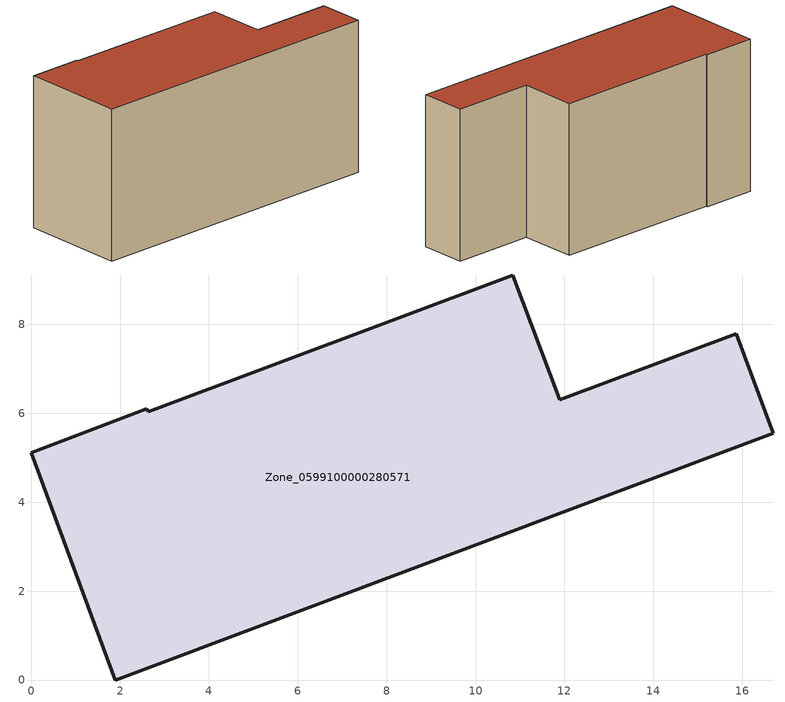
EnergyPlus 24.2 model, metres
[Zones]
Zone_0599100000280571
 floor ground (C_G): 1.89,0 0,5.11 2.6,6.1 2.64,6.04 10.84,9.11 11.89,6.3 15.86,7.79 16.7,5.55 z0
 wall outside (C_F): 0,5.11 1.89,0 16.7,5.55 15.86,7.79 11.89,6.3 10.84,9.11 2.64,6.04 2.6,6.1 0,5.11 z0:7.75
 roof outside (C_R): 2.6,6.1 0,5.11 1.89,0 16.7,5.55 15.86,7.79 11.89,6.3 10.84,9.11 2.64,6.04 z7.75
[BUILDING]
Pand.0599100000280571: North Axis=0; Terrain=City; Loads Convergence Tolerance Value=0.04; Temperature Convergence Tolerance Value=0.4; Solar Distribution=FullExterior; Maximum Number of Warmup Days=25; Minimum Number of Warmup Days=1
[Site:Location]
Rotterdam.The.Hague.AP_ZH_NLD Design_Conditions: Latitude=51.96; Longitude=4.45; Time Zone=1; Elevation=-4.5
[SITE:GROUNDTEMPERATURE:BUILDINGSURFACE]
18, 18, 18, 18, 18, 18, 18, 18, 18, 18, 18, 18
[MATERIAL] Thermal Absorptance=0.9; Solar Absorptance=0.7; Visible Absorptance=0.7
Name | Roughness | Thickness | Conductivity | Density | Specific Heat
G.TI.1975-1991 | MediumSmooth | 0.15 | 0.288461 | 540 | 1210
F.TI.1975-1991 | Rough | 0.3 | 0.230769 | 1920 | 840
R.TI.1975-1991 | MediumRough | 0.2 | 0.153846 | 1500 | 1000
[CONSTRUCTION]
C_G: G.TI.1975-1991
C_F: F.TI.1975-1991
C_R: R.TI.1975-1991
[ZONE]
Zone_0599100000280571: Type=1; Multiplier=1; Ceiling Height=Autocalculate; Volume=Autocalculate; Floor Area=autocalculate; Part of Total Floor Area=Yes
[ZONEINFILTRATION:DESIGNFLOWRATE]
Infil_Zone_0599100000280571: Zone or ZoneList or Space or SpaceList=Zone_0599100000280571; Schedule=AlwaysOn; Design Flow Rate Calculation Method=Flow/Area; Flow Rate per Floor Area=0.003; Constant Term Coefficient=1; Temperature Term Coefficient=0; Velocity Term Coefficient=0; Velocity Squared Term Coefficient=0
[HVACTEMPLATE:ZONE:IDEALLOADSAIRSYSTEM]
Zone_0599100000280571: Maximum Heating Supply Air Temperature=50; Minimum Cooling Supply Air Temperature=13; Maximum Heating Supply Air Humidity Ratio=0.0156; Minimum Cooling Supply Air Humidity Ratio=0.0077; Heating Limit=NoLimit; Cooling Limit=NoLimit; Dehumidification Control Type=ConstantSensibleHeatRatio; Cooling Sensible Heat Ratio=0.7; Dehumidification Setpoint=60; Humidification Control Type=None; Humidification Setpoint=30; Outdoor Air Method=None; Outdoor Air Flow Rate per Person=0.00944; Outdoor Air Flow Rate per Zone Floor Area=0; Outdoor Air Flow Rate per Zone=0; Demand Controlled Ventilation Type=None; Outdoor Air Economizer Type=NoEconomizer; Heat Recovery Type=None; Sensible Heat Recovery Effectiveness=0.7; Latent Heat Recovery Effectiveness=0.65
[ZONECONTROL:THERMOSTAT]
ThermostatControl_Zone_0599100000280571: Zone or ZoneList=Zone_0599100000280571; Control Type Schedule=DualSetpointControlType; Control 1=Thermostat_Zone_0599100000280571; Temperature Difference Between Cutout And Setpoint=0
[THERMOSTATSETPOINT:DUALSETPOINT]
Thermostat_Zone_0599100000280571: Heating Setpoint Temperature Schedule=HeatingSetpoint_Zone_0599100000280571; Cooling Setpoint Temperature Schedule=CoolingSetpoint_Zone_0599100000280571
[SCHEDULE:COMPACT]
HeatingSetpoint_Zone_0599100000280571: Through: 12/31, For: AllDays, Until: 24:00, 21
CoolingSetpoint_Zone_0599100000280571: Through: 12/31, For: AllDays, Until: 24:00, 24
DualSetpointControlType: Through: 12/31, For: AllDays, Until: 24:00, 4
AlwaysOn: Through: 12/31, For: AllDays, Until: 24:00, 1
